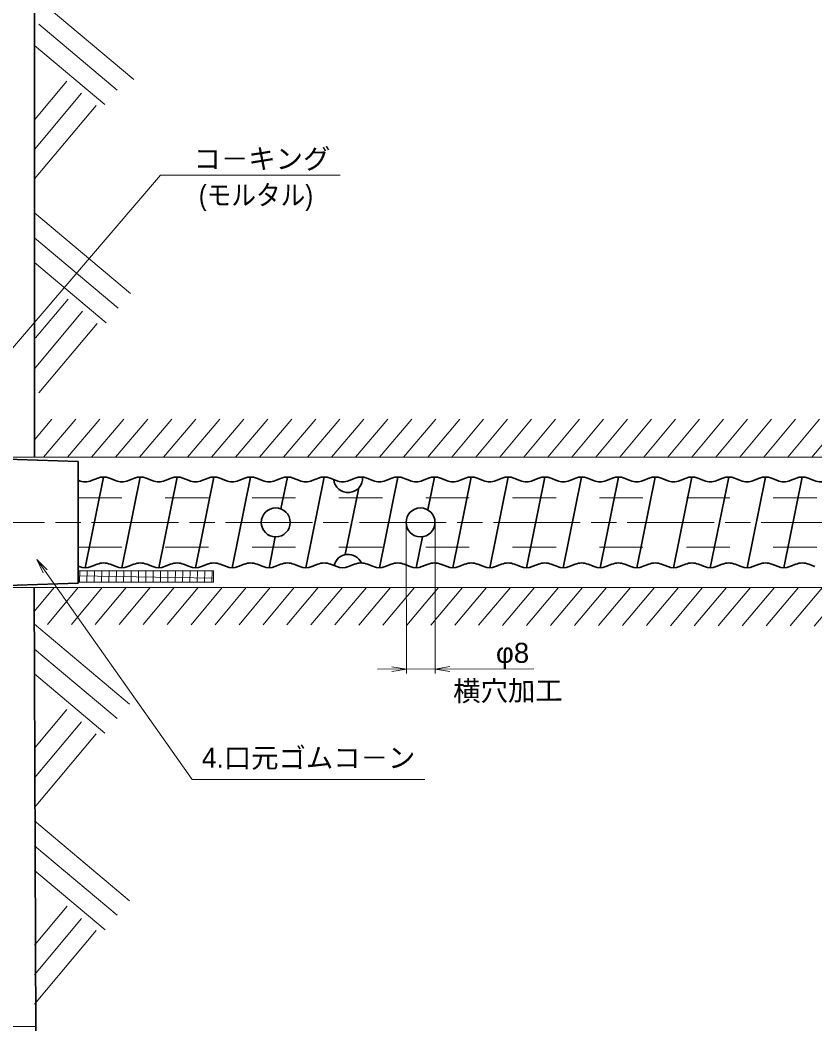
# Model space of a CAD drawing. Units: millimetres at full size, sheet at 1:2.5; details may follow other scales. Extents: x 2216 to 3896, y 1132 to 2335.
# Drawn here: x 2744.2 to 3018.6, y 1806.9 to 2156 of the extents above; entities that cross this region are included whole.
import ezdxf
from ezdxf.enums import TextEntityAlignment as Align

# ---------------------------------------------------------------- set-up
doc = ezdxf.new("R2010")
doc.units = ezdxf.units.MM
doc.header["$LTSCALE"] = 2.5
doc.linetypes.add('CHAIN', pattern=[18.5, 12, -1.5, 3.5, -1.5])
doc.linetypes.add('DASHED_SPACED', pattern=[12, 6, -6])
for name, color, linetype, lineweight in [('1外形線', 7, 'Continuous', 35), ('2細い実線', 3, 'Continuous', 20), ('3隠れ線', 2, 'DASHED_SPACED', 13), ('4中心線', 1, 'CHAIN', 15), ('6寸法線', 4, 'Continuous', 13)]:
    doc.layers.add(name, color=color, linetype=linetype, lineweight=lineweight)
doc.layers.add('9文字', color=7, linetype='Continuous')
doc.styles.add('ＭＳ Ｐゴシック', font='')
doc.styles.get('ＭＳ Ｐゴシック').set_extended_font_data('MS PGothic')
pattern_1 = [(50, (115.881, 1036.39), (-4.86438, 4.0817), [])]

# ---------------------------------------------------------------- blocks, each defined once
blk = doc.blocks.new('open_arrow')
at = {"color": 0, "linetype": 'Continuous', "lineweight": -2}
blk.add_lwpolyline([(7.5, 1.25), (0, 0), (7.5, -1.25)], dxfattribs=at)

msp = doc.modelspace()

# ---------------------------------------------------------------- hatches: boundary and pattern name
at = {"layer": '2細い実線'}
h = msp.add_hatch(dxfattribs=at)
h.set_pattern_fill('USER', color=256, style=0, pattern_type=2)
h.set_pattern_definition(pattern_1)
h.paths.add_polyline_path([(2749.099, 2018.224), (2749.099, 2005.014), (3077.468, 2005.014), (3077.468, 2015.014), (3087.468, 2015.014), (3087.468, 2005.014), (3614.468, 2005.014), (3614.54, 2017.987)])
h = msp.add_hatch(dxfattribs=at)
h.set_pattern_fill('USER', color=256, style=0, pattern_type=2)
h.set_pattern_definition([(269, (1674.496, 15475.051), (2.53961, -0.04433), []), (359, (1674.496, 15475.051), (0.04433, 2.53961), [])])
h.paths.add_polyline_path([(2810.915, 1961.818), (2810.915, 1965.818), (2764.283, 1965.818), (2764.283, 1961.818)])
h = msp.add_hatch(dxfattribs=at)
h.set_pattern_fill('USER', color=256, style=0, pattern_type=2)
h.set_pattern_definition(pattern_1)
h.paths.add_polyline_path([(2749.091, 1960.014), (2749.132, 1947.298), (3614.367, 1945.447), (3614.468, 1960.014), (3087.468, 1960.014), (3087.468, 1950.014), (3077.468, 1950.014), (3077.468, 1960.014)])

# ---------------------------------------------------------------- linework, layer by layer
at = {"layer": '1外形線'}
for p, q in [((2749.099, 2174.969), (2749.099, 2005.014)), ((2764.283, 2003.514), (2719.283, 2005.014)), ((2764.283, 2003.514), (2764.283, 1961.514)), ((2764.283, 1997.019), (2764.423, 1996.963)), ((2773.002, 1998.184), (2766.652, 1966.844)), ((2770.977, 1997.798), (2768.881, 1996.963)), ((2775.026, 1997.798), (2777.123, 1996.963)), ((2785.702, 1998.184), (2779.352, 1966.844)), ((2783.677, 1997.798), (2781.581, 1996.963)), ((2787.726, 1997.798), (2789.823, 1996.963)), ((2798.402, 1998.184), (2792.052, 1966.844)), ((2796.377, 1997.798), (2794.281, 1996.963)), ((2800.426, 1997.798), (2802.523, 1996.963)), ((2811.102, 1998.184), (2804.752, 1966.844)), ((2809.077, 1997.798), (2806.981, 1996.963)), ((2813.126, 1997.798), (2815.223, 1996.963)), ((2823.802, 1998.184), (2817.452, 1966.844)), ((2821.777, 1997.798), (2819.681, 1996.963)), ((2825.826, 1997.798), (2827.923, 1996.963)), ((2834.477, 1997.798), (2832.381, 1996.963)), ((2836.502, 1998.184), (2834.272, 1987.177)), ((2838.526, 1997.798), (2840.623, 1996.963)), ((2849.202, 1998.184), (2842.852, 1966.844)), ((2847.177, 1997.798), (2845.081, 1996.963)), ((2851.226, 1997.798), (2853.323, 1996.963)), ((2859.877, 1997.798), (2857.781, 1996.963)), ((2863.926, 1997.798), (2866.023, 1996.963)), ((2874.602, 1998.184), (2868.252, 1966.844)), ((2872.577, 1997.798), (2870.481, 1996.963)), ((2876.626, 1997.798), (2878.723, 1996.963)), ((2885.277, 1997.798), (2883.181, 1996.963)), ((2887.302, 1998.184), (2885, 1986.825)), ((2889.326, 1997.798), (2891.423, 1996.963)), ((2900.002, 1998.184), (2893.652, 1966.844)), ((2897.977, 1997.798), (2895.881, 1996.963)), ((2902.026, 1997.798), (2904.123, 1996.963)), ((2912.702, 1998.184), (2906.352, 1966.844)), ((2910.677, 1997.798), (2908.581, 1996.963)), ((2914.726, 1997.798), (2916.823, 1996.963)), ((2925.402, 1998.184), (2919.052, 1966.844)), ((2923.377, 1997.798), (2921.281, 1996.963)), ((2927.426, 1997.798), (2929.523, 1996.963)), ((2938.102, 1998.184), (2931.752, 1966.844)), ((2936.077, 1997.798), (2933.981, 1996.963)), ((2940.126, 1997.798), (2942.223, 1996.963)), ((2950.802, 1998.184), (2944.452, 1966.844)), ((2948.777, 1997.798), (2946.681, 1996.963)), ((2952.826, 1997.798), (2954.923, 1996.963)), ((2963.502, 1998.184), (2957.152, 1966.844)), ((2961.477, 1997.798), (2959.381, 1996.963)), ((2965.526, 1997.798), (2967.623, 1996.963)), ((2976.202, 1998.184), (2969.852, 1966.844)), ((2974.177, 1997.798), (2972.081, 1996.963)), ((2978.226, 1997.798), (2980.323, 1996.963)), ((2988.902, 1998.184), (2982.552, 1966.844)), ((2986.877, 1997.798), (2984.781, 1996.963)), ((2990.926, 1997.798), (2993.023, 1996.963)), ((3001.602, 1998.184), (2995.252, 1966.844)), ((2999.577, 1997.798), (2997.481, 1996.963)), ((3003.626, 1997.798), (3005.723, 1996.963)), ((3014.302, 1998.184), (3007.952, 1966.844)), ((3012.277, 1997.798), (3010.181, 1996.963)), ((3016.326, 1997.798), (3018.423, 1996.963)), ((2861.141, 1994.428), (2856.47, 1971.377)), ((2832.314, 1977.516), (2830.152, 1966.844)), ((2883.122, 1977.557), (2880.952, 1966.844)), ((2764.627, 1967.23), (2764.283, 1967.367)), ((2768.676, 1967.23), (2770.773, 1968.065)), ((2777.327, 1967.23), (2775.231, 1968.065)), ((2781.376, 1967.23), (2783.473, 1968.065)), ((2790.027, 1967.23), (2787.931, 1968.065)), ((2794.076, 1967.23), (2796.173, 1968.065)), ((2802.727, 1967.23), (2800.631, 1968.065)), ((2806.776, 1967.23), (2808.873, 1968.065)), ((2815.427, 1967.23), (2813.331, 1968.065)), ((2819.476, 1967.23), (2821.573, 1968.065)), ((2828.127, 1967.23), (2826.031, 1968.065)), ((2832.176, 1967.23), (2834.273, 1968.065)), ((2840.827, 1967.23), (2838.731, 1968.065)), ((2844.876, 1967.23), (2846.973, 1968.065)), ((2853.527, 1967.23), (2851.431, 1968.065)), ((2857.576, 1967.23), (2859.673, 1968.065)), ((2866.227, 1967.23), (2864.131, 1968.065)), ((2870.276, 1967.23), (2872.373, 1968.065)), ((2878.927, 1967.23), (2876.831, 1968.065)), ((2882.976, 1967.23), (2885.073, 1968.065)), ((2891.627, 1967.23), (2889.531, 1968.065)), ((2895.676, 1967.23), (2897.773, 1968.065)), ((2904.327, 1967.23), (2902.231, 1968.065)), ((2908.376, 1967.23), (2910.473, 1968.065)), ((2917.027, 1967.23), (2914.931, 1968.065)), ((2921.076, 1967.23), (2923.173, 1968.065)), ((2929.727, 1967.23), (2927.631, 1968.065)), ((2933.776, 1967.23), (2935.873, 1968.065)), ((2942.427, 1967.23), (2940.331, 1968.065)), ((2946.476, 1967.23), (2948.573, 1968.065)), ((2955.127, 1967.23), (2953.031, 1968.065)), ((2959.176, 1967.23), (2961.273, 1968.065)), ((2967.827, 1967.23), (2965.731, 1968.065)), ((2971.876, 1967.23), (2973.973, 1968.065)), ((2980.527, 1967.23), (2978.431, 1968.065)), ((2984.576, 1967.23), (2986.673, 1968.065)), ((2993.227, 1967.23), (2991.131, 1968.065)), ((2997.276, 1967.23), (2999.373, 1968.065)), ((3005.927, 1967.23), (3003.831, 1968.065)), ((3009.976, 1967.23), (3012.073, 1968.065)), ((3018.627, 1967.23), (3016.531, 1968.065)), ((2764.283, 1961.514), (2719.283, 1960.014)), ((2749.091, 1960.014), (2749.59, 1806.896))]:
    msp.add_line(p, q, dxfattribs=at)
for centre in [(2832.468, 1982.514), (2882.468, 1982.514)]:
    msp.add_circle(centre, 5, dxfattribs=at)
for centre, radius, start, end in [((2766.652, 2002.534), 6, 248.19211, 291.80789), ((2773.002, 1992.684), 5.5, 68.40525, 111.59475), ((2779.352, 2002.534), 6, 248.19211, 291.80789), ((2785.702, 1992.684), 5.5, 68.40525, 111.59475), ((2792.052, 2002.534), 6, 248.19211, 291.80789), ((2798.402, 1992.684), 5.5, 68.40525, 111.59475), ((2804.752, 2002.534), 6, 248.19211, 291.80789), ((2811.102, 1992.684), 5.5, 68.40525, 111.59475), ((2817.452, 2002.534), 6, 248.19211, 291.80789), ((2823.802, 1992.684), 5.5, 68.40525, 111.59475), ((2830.152, 2002.534), 6, 248.19211, 291.80789), ((2836.502, 1992.684), 5.5, 68.40525, 111.59475), ((2842.852, 2002.534), 6, 248.19211, 291.80789), ((2849.202, 1992.684), 5.5, 68.40525, 111.59475), ((2857.468, 1997.821), 5, 186.07082, 3.83859), ((2855.552, 2002.534), 6, 248.19211, 291.80789), ((2861.902, 1992.684), 5.5, 68.40525, 111.59475), ((2868.252, 2002.534), 6, 248.19211, 291.80789), ((2874.602, 1992.684), 5.5, 68.40525, 111.59475), ((2880.952, 2002.534), 6, 248.19211, 291.80789), ((2887.302, 1992.684), 5.5, 68.40525, 111.59475), ((2893.652, 2002.534), 6, 248.19211, 291.80789), ((2900.002, 1992.684), 5.5, 68.40525, 111.59475), ((2906.352, 2002.534), 6, 248.19211, 291.80789), ((2912.702, 1992.684), 5.5, 68.40525, 111.59475), ((2919.052, 2002.534), 6, 248.19211, 291.80789), ((2925.402, 1992.684), 5.5, 68.40525, 111.59475), ((2931.752, 2002.534), 6, 248.19211, 291.80789), ((2938.102, 1992.684), 5.5, 68.40525, 111.59475), ((2944.452, 2002.534), 6, 248.19211, 291.80789), ((2950.802, 1992.684), 5.5, 68.40525, 111.59475), ((2957.152, 2002.534), 6, 248.19211, 291.80789), ((2963.502, 1992.684), 5.5, 68.40525, 111.59475), ((2969.852, 2002.534), 6, 248.19211, 291.80789), ((2976.202, 1992.684), 5.5, 68.40525, 111.59475), ((2982.552, 2002.534), 6, 248.19211, 291.80789), ((2988.902, 1992.684), 5.5, 68.40525, 111.59475), ((2995.252, 2002.534), 6, 248.19211, 291.80789), ((3001.602, 1992.684), 5.5, 68.40525, 111.59475), ((3007.952, 2002.534), 6, 248.19211, 291.80789), ((3014.302, 1992.684), 5.5, 68.40525, 111.59475), ((3020.652, 2002.534), 6, 248.19211, 291.80789), ((2857.468, 1966.478), 5, 23.75941, 167.02026), ((2766.652, 1972.344), 5.5, 248.40525, 291.59475), ((2773.002, 1962.494), 6, 68.19211, 111.80789), ((2779.352, 1972.344), 5.5, 248.40525, 291.59475), ((2785.702, 1962.494), 6, 68.19211, 111.80789), ((2792.052, 1972.344), 5.5, 248.40525, 291.59475), ((2798.402, 1962.494), 6, 68.19211, 111.80789), ((2804.752, 1972.344), 5.5, 248.40525, 291.59475), ((2811.102, 1962.494), 6, 68.19211, 111.80789), ((2817.452, 1972.344), 5.5, 248.40525, 291.59475), ((2823.802, 1962.494), 6, 68.19211, 111.80789), ((2830.152, 1972.344), 5.5, 248.40525, 291.59475), ((2836.502, 1962.494), 6, 68.19211, 111.80789), ((2842.852, 1972.344), 5.5, 248.40525, 291.59475), ((2849.202, 1962.494), 6, 68.19211, 111.80789), ((2855.552, 1972.344), 5.5, 248.40525, 291.59475), ((2861.902, 1962.494), 6, 68.19211, 111.80789), ((2868.252, 1972.344), 5.5, 248.40525, 291.59475), ((2874.602, 1962.494), 6, 68.19211, 111.80789), ((2880.952, 1972.344), 5.5, 248.40525, 291.59475), ((2887.302, 1962.494), 6, 68.19211, 111.80789), ((2893.652, 1972.344), 5.5, 248.40525, 291.59475), ((2900.002, 1962.494), 6, 68.19211, 111.80789), ((2906.352, 1972.344), 5.5, 248.40525, 291.59475), ((2912.702, 1962.494), 6, 68.19211, 111.80789), ((2919.052, 1972.344), 5.5, 248.40525, 291.59475), ((2925.402, 1962.494), 6, 68.19211, 111.80789), ((2931.752, 1972.344), 5.5, 248.40525, 291.59475), ((2938.102, 1962.494), 6, 68.19211, 111.80789), ((2944.452, 1972.344), 5.5, 248.40525, 291.59475), ((2950.802, 1962.494), 6, 68.19211, 111.80789), ((2957.152, 1972.344), 5.5, 248.40525, 291.59475), ((2963.502, 1962.494), 6, 68.19211, 111.80789), ((2969.852, 1972.344), 5.5, 248.40525, 291.59475), ((2976.202, 1962.494), 6, 68.19211, 111.80789), ((2982.552, 1972.344), 5.5, 248.40525, 291.59475), ((2988.902, 1962.494), 6, 68.19211, 111.80789), ((2995.252, 1972.344), 5.5, 248.40525, 291.59475), ((3001.602, 1962.494), 6, 68.19211, 111.80789), ((3007.952, 1972.344), 5.5, 248.40525, 291.59475), ((3014.302, 1962.494), 6, 68.19211, 111.80789)]:
    msp.add_arc(centre, radius, start, end, dxfattribs=at)
at = {"layer": '2細い実線', "lineweight": 13}
for p, q in [((2783.487, 2135.556), (2749.099, 2164.412)), ((2777.702, 2131.844), (2750.616, 2154.572)), ((2773.484, 2126.817), (2749.099, 2147.278)), ((2749.099, 2121.578), (2760.348, 2134.984)), ((2749.099, 2111.369), (2765.375, 2130.766)), ((2749.099, 2101.159), (2770.402, 2126.547)), ((2782.31, 2061.529), (2749.099, 2089.396)), ((2778.091, 2056.501), (2749.099, 2080.829)), ((2773.873, 2051.474), (2749.099, 2072.262)), ((2749.488, 2046.235), (2760.737, 2059.641)), ((2749.099, 2035.562), (2765.764, 2055.423)), ((2750.682, 2027.239), (2770.791, 2051.205)), ((2781.936, 1919.772), (2749.099, 1947.326)), ((2777.718, 1914.745), (2749.099, 1938.76)), ((2773.5, 1909.718), (2749.099, 1930.193)), ((2749.115, 1904.479), (2760.364, 1917.885)), ((2749.099, 1894.251), (2765.391, 1913.667)), ((2749.099, 1884.041), (2770.418, 1909.448)), ((2781.952, 1851.812), (2749.099, 1879.379)), ((2777.733, 1846.785), (2749.099, 1870.812)), ((2773.515, 1841.758), (2749.099, 1862.246)), ((2749.13, 1836.519), (2760.379, 1849.925)), ((2749.099, 1826.273), (2765.406, 1845.707)), ((2749.099, 1816.063), (2770.433, 1841.489))]:
    msp.add_line(p, q, dxfattribs=at)
at = {"layer": '2細い実線'}
for p, q in [((3077.468, 2005.014), (2689.468, 2005.014)), ((2764.283, 1965.818), (2810.915, 1965.818)), ((2810.915, 1961.818), (2810.915, 1965.818)), ((3077.468, 1960.014), (2690.912, 1960.014)), ((2764.283, 1961.818), (2810.915, 1961.818)), ((2723.766, 1808.327), (2749.585, 1808.411))]:
    msp.add_line(p, q, dxfattribs=at)
at = {"layer": '3隠れ線'}
for p, q in [((2764.283, 1991.014), (3077.468, 1991.014)), ((2764.283, 1974.014), (3077.468, 1974.014))]:
    msp.add_line(p, q, dxfattribs=at)
at = {"layer": '4中心線'}
msp.add_line((2630.127, 1982.514), (3623.935, 1982.514), dxfattribs=at)
at = {"layer": '6寸法線'}
for p, q in [((2877.47, 1981.492), (2877.582, 1930.317)), ((2887.47, 1981.514), (2887.582, 1930.339)), ((2921.633, 1931.913), (2867.578, 1931.796))]:
    msp.add_line(p, q, dxfattribs=at)
for points in [[(2705.467, 2000.644), (2708.72, 2004.441), (2792.69, 2102.443), (2854.73, 2102.443)], [(2749.904, 1969.704), (2752.79, 1965.62), (2803.651, 1893.659), (2883.921, 1893.659)]]:
    msp.add_lwpolyline(points, dxfattribs=at)

# ---------------------------------------------------------------- block references
at = {"layer": '6寸法線', "xscale": 0.667, "yscale": 0.667}
for p, rotation in [((2749.904, 1969.704), 305.3), ((2877.578, 1931.817), 180.1), ((2887.578, 1931.839), 0.1)]:
    msp.add_blockref('open_arrow', p, dxfattribs=dict(at, rotation=rotation))

# ---------------------------------------------------------------- texts
at = {"layer": '6寸法線', "style": 'ＭＳ Ｐゴシック', "width": 1.05}
msp.add_text('φ8', height=6.928, rotation=0.125, dxfattribs=at).set_placement((2914.257, 1937.451), align=Align.MIDDLE_CENTER)
at = {"layer": '9文字', "style": 'ＭＳ Ｐゴシック'}
for s, p in [('コ－キング', (2804.084, 2108.116)), ('4.口元ゴムコ－ン', (2806.98, 1901.212))]:
    msp.add_text(s, height=6.928, dxfattribs=at).set_placement(p, align=Align.MIDDLE_LEFT)
at = {"layer": '9文字', "style": 'ＭＳ Ｐゴシック', "width": 0.9}
msp.add_text('(モルタル)', height=6.928, dxfattribs=at).set_placement((2825.647, 2095.586), align=Align.MIDDLE_CENTER)
at = {"layer": '9文字', "style": 'ＭＳ Ｐゴシック'}
msp.add_text('横穴加工', height=6.928, rotation=0.402, dxfattribs=at).set_placement((2912.643, 1924.347), align=Align.MIDDLE_CENTER)

doc.saveas('drawing.dxf')
